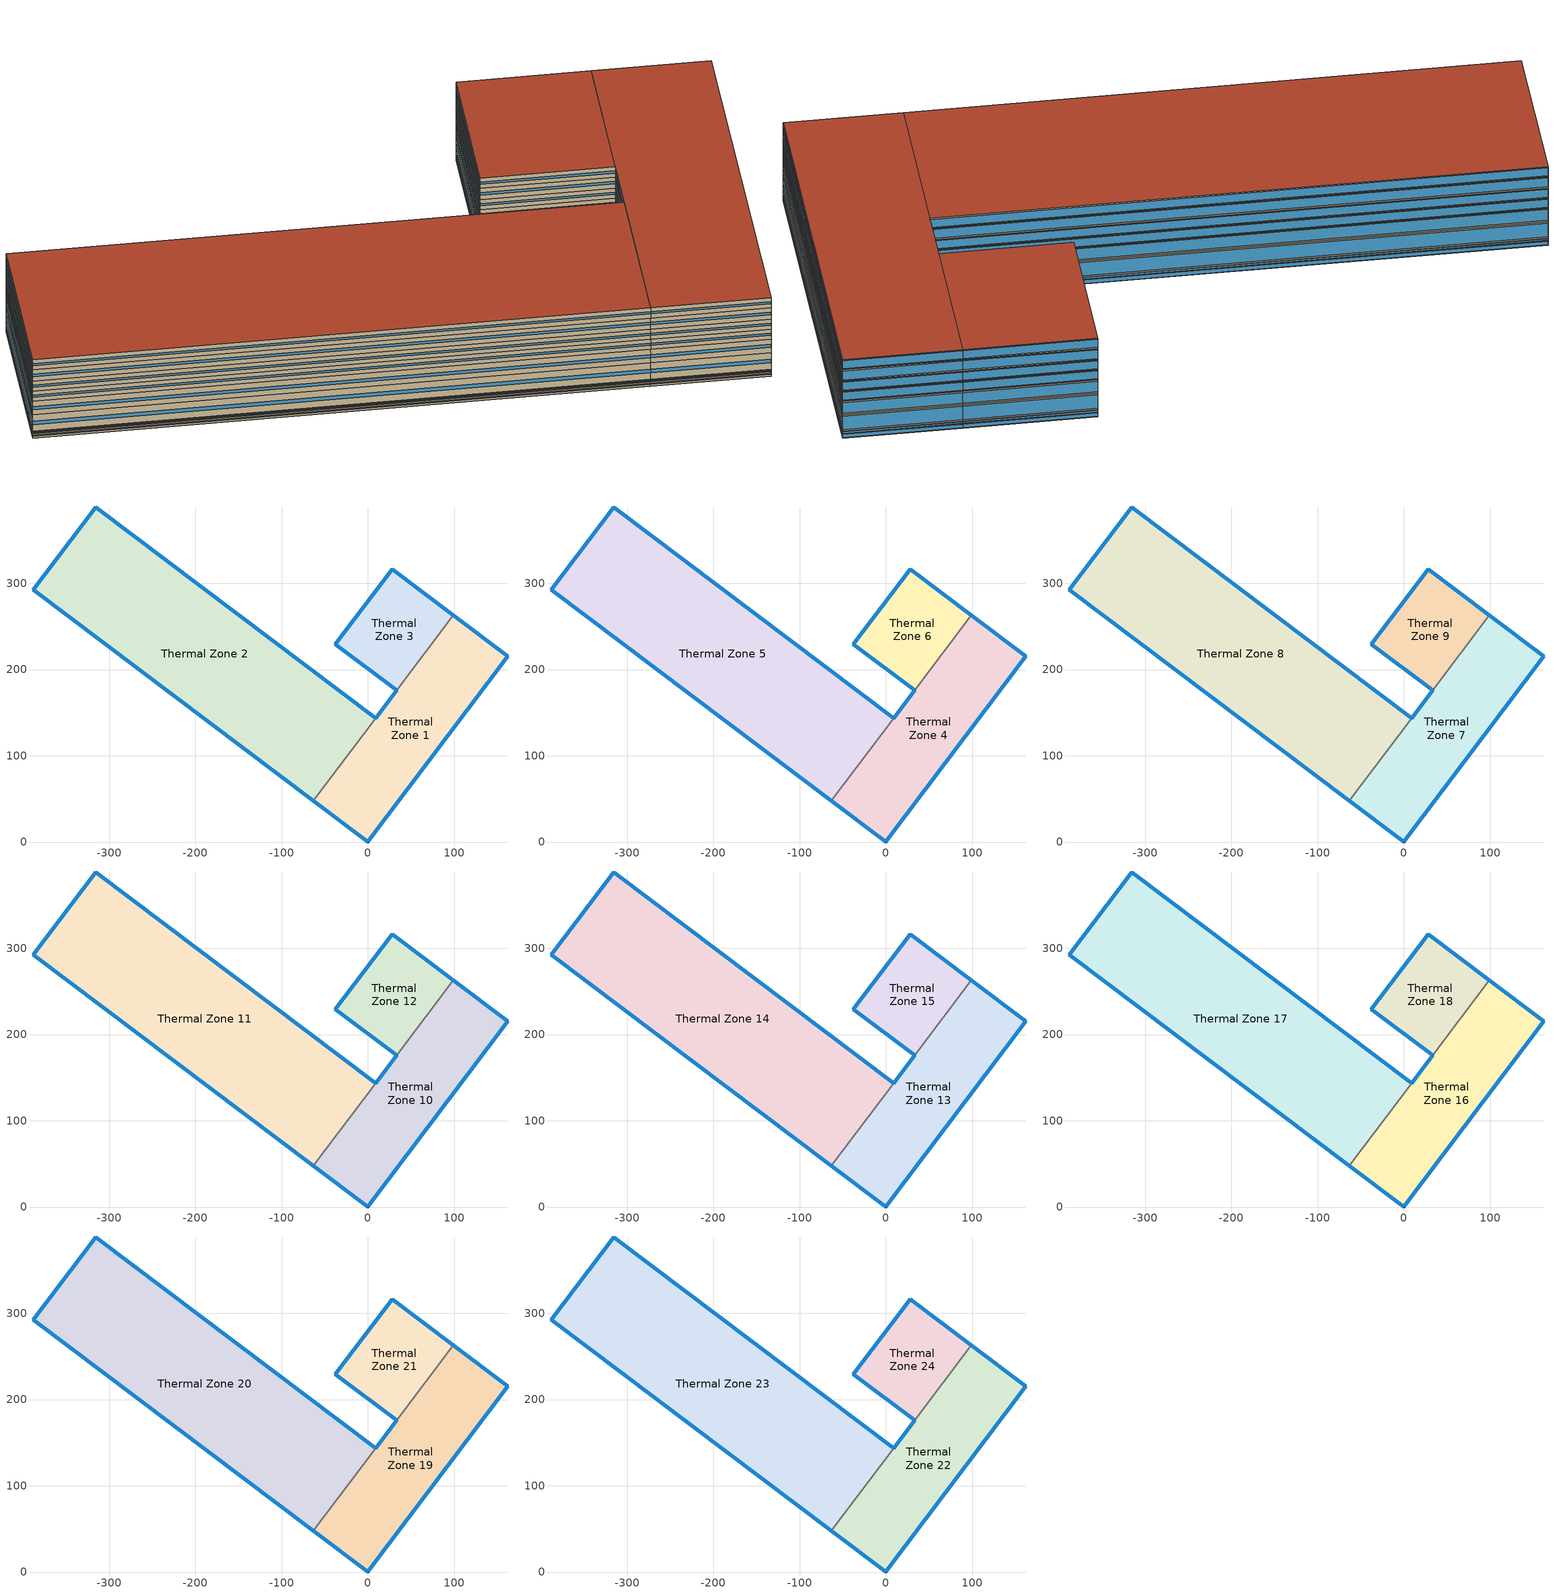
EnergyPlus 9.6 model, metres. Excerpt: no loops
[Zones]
Thermal Zone 1
 floor ground (ExtSlabCarpet): 0,0 162.2,215.24 98.94,262.91 -63.26,47.67 z0
 wall outside (Ext Wall): -63.26,47.67 0,0 162.2,215.24 98.94,262.91 / 33.3,175.81 9.14,143.75 z0:3.53
 wall to Thermal Zone 2 (Interior Wall): 9.14,143.75 -63.26,47.67 z0:3.53
 wall to Thermal Zone 3 (Interior Wall): 98.94,262.91 33.3,175.81 z0:3.53
 window (Ext Window): 162.19,215.25 98.94,262.9 z0.35:3.18; 33.3,175.8 9.15,143.76 z1.31:2.22; 0.01,0.01 162.19,215.23 z1.39:2.14; -63.25,47.66 -0.01,0.01 z1.38:2.15
Thermal Zone 2
 floor ground (ExtSlabCarpet): -63.26,47.67 9.14,143.75 -315.64,388.5 -388.05,292.42 z0
 wall outside (Ext Wall): 9.14,143.75 -315.64,388.5 -388.05,292.42 -63.26,47.67 z0:3.53
 window (Ext Window): 9.14,143.76 -315.64,388.49 z0.35:3.18; -315.65,388.49 -388.04,292.42 z1.31:2.22; -388.04,292.41 -63.27,47.68 z1.38:2.15
Thermal Zone 3
 floor ground (ExtSlabCarpet): 33.3,175.81 98.94,262.91 28.02,316.35 -37.61,229.25 z0
 wall outside (Ext Wall): 98.94,262.91 28.02,316.35 -37.61,229.25 33.3,175.81 z0:3.53
 window (Ext Window): 98.93,262.92 28.03,316.34 z0.35:3.18; 28.02,316.34 -37.6,229.25 z1.31:2.22; -37.6,229.24 33.29,175.82 z1.38:2.15
Thermal Zone 4
 floor to Thermal Zone 1 (Interior Floor): 0,0 162.2,215.24 98.94,262.91 -63.26,47.67 z3.53
 wall outside (Ext Wall): -63.26,47.67 0,0 162.2,215.24 98.94,262.91 / 33.3,175.81 9.14,143.75 z3.53:5.37
 wall to Thermal Zone 5 (Interior Wall): 9.14,143.75 -63.26,47.67 z3.53:5.37
 wall to Thermal Zone 6 (Interior Wall): 98.94,262.91 33.3,175.81 z3.53:5.37
 window (Ext Window): 162.19,215.25 98.94,262.9 z3.71:5.19; 33.3,175.8 9.15,143.76 z4.21:4.69; 0.01,0.01 162.19,215.23 z4.26:4.64; -63.25,47.66 -0.01,0.01 z4.25:4.65
Thermal Zone 5
 floor to Thermal Zone 2 (Interior Floor): -63.26,47.67 9.14,143.75 -315.64,388.5 -388.05,292.42 z3.53
 wall outside (Ext Wall): 9.14,143.75 -315.64,388.5 -388.05,292.42 -63.26,47.67 z3.53:5.37
 window (Ext Window): 9.14,143.76 -315.64,388.49 z3.71:5.19; -315.65,388.49 -388.04,292.42 z4.21:4.69; -388.04,292.41 -63.27,47.68 z4.25:4.65
Thermal Zone 6
 floor to Thermal Zone 3 (Interior Floor): 33.3,175.81 98.94,262.91 28.02,316.35 -37.61,229.25 z3.53
 wall outside (Ext Wall): 98.94,262.91 28.02,316.35 -37.61,229.25 33.3,175.81 z3.53:5.37
 window (Ext Window): 98.93,262.92 28.03,316.34 z3.71:5.19; 28.02,316.34 -37.6,229.25 z4.21:4.69; -37.6,229.24 33.29,175.82 z4.25:4.65
Thermal Zone 7
 floor to Thermal Zone 4 (Interior Floor): 0,0 162.2,215.24 98.94,262.91 -63.26,47.67 z5.37
 wall outside (Ext Wall): -63.26,47.67 0,0 162.2,215.24 98.94,262.91 / 33.3,175.81 9.14,143.75 z5.37:18.66
 wall to Thermal Zone 8 (Interior Wall): 9.14,143.75 -63.26,47.67 z5.37:18.66
 wall to Thermal Zone 9 (Interior Wall): 98.94,262.91 33.3,175.81 z5.37:18.66
 window (Ext Window): 162.19,215.25 98.94,262.9 z6.7:17.33; 33.3,175.8 9.15,143.76 z10.29:13.74; 0.01,0.01 162.19,215.23 z10.62:13.41; -63.25,47.66 -0.01,0.01 z10.55:13.48
Thermal Zone 8
 floor to Thermal Zone 5 (Interior Floor): -63.26,47.67 9.14,143.75 -315.64,388.5 -388.05,292.42 z5.37
 wall outside (Ext Wall): 9.14,143.75 -315.64,388.5 -388.05,292.42 -63.26,47.67 z5.37:18.66
 window (Ext Window): 9.14,143.76 -315.64,388.49 z6.7:17.33; -315.65,388.49 -388.04,292.42 z10.29:13.74; -388.04,292.41 -63.27,47.68 z10.55:13.48
Thermal Zone 9
 floor to Thermal Zone 6 (Interior Floor): 33.3,175.81 98.94,262.91 28.02,316.35 -37.61,229.25 z5.37
 wall outside (Ext Wall): 98.94,262.91 28.02,316.35 -37.61,229.25 33.3,175.81 z5.37:18.66
 window (Ext Window): 98.93,262.92 28.03,316.34 z6.7:17.33; 28.02,316.34 -37.6,229.25 z10.29:13.74; -37.6,229.24 33.29,175.82 z10.55:13.48
Thermal Zone 10
 floor to Thermal Zone 7 (Interior Floor): 0,0 162.2,215.24 98.94,262.91 -63.26,47.67 z18.66
 wall outside (Ext Wall): -63.26,47.67 0,0 162.2,215.24 98.94,262.91 / 33.3,175.81 9.14,143.75 z18.66:29.42
 wall to Thermal Zone 11 (Interior Wall): 9.14,143.75 -63.26,47.67 z18.66:29.42
 wall to Thermal Zone 12 (Interior Wall): 98.94,262.91 33.3,175.81 z18.66:29.42
 window (Ext Window): 162.19,215.25 98.94,262.9 z19.74:28.34; 33.3,175.8 9.15,143.76 z22.64:25.44; 0.01,0.01 162.19,215.23 z22.91:25.17; -63.25,47.66 -0.01,0.01 z22.86:25.22
Thermal Zone 11
 floor to Thermal Zone 8 (Interior Floor): -63.26,47.67 9.14,143.75 -315.64,388.5 -388.05,292.42 z18.66
 wall outside (Ext Wall): 9.14,143.75 -315.64,388.5 -388.05,292.42 -63.26,47.67 z18.66:29.42
 window (Ext Window): 9.14,143.76 -315.64,388.49 z19.74:28.34; -315.65,388.49 -388.04,292.42 z22.64:25.44; -388.04,292.41 -63.27,47.68 z22.86:25.22
Thermal Zone 12
 floor to Thermal Zone 9 (Interior Floor): 33.3,175.81 98.94,262.91 28.02,316.35 -37.61,229.25 z18.66
 wall outside (Ext Wall): 98.94,262.91 28.02,316.35 -37.61,229.25 33.3,175.81 z18.66:29.42
 window (Ext Window): 98.93,262.92 28.03,316.34 z19.74:28.34; 28.02,316.34 -37.6,229.25 z22.64:25.44; -37.6,229.24 33.29,175.82 z22.86:25.22
Thermal Zone 13
 floor to Thermal Zone 10 (Interior Floor): 0,0 162.2,215.24 98.94,262.91 -63.26,47.67 z29.42
 wall outside (Ext Wall): -63.26,47.67 0,0 162.2,215.24 98.94,262.91 / 33.3,175.81 9.14,143.75 z29.42:37.34
 wall to Thermal Zone 14 (Interior Wall): 9.14,143.75 -63.26,47.67 z29.42:37.34
 wall to Thermal Zone 15 (Interior Wall): 98.94,262.91 33.3,175.81 z29.42:37.34
 window (Ext Window): 162.19,215.25 98.94,262.9 z30.21:36.55; 33.3,175.8 9.15,143.76 z32.35:34.41; 0.01,0.01 162.19,215.23 z32.55:34.21; -63.25,47.66 -0.01,0.01 z32.51:34.25
Thermal Zone 14
 floor to Thermal Zone 11 (Interior Floor): -63.26,47.67 9.14,143.75 -315.64,388.5 -388.05,292.42 z29.42
 wall outside (Ext Wall): 9.14,143.75 -315.64,388.5 -388.05,292.42 -63.26,47.67 z29.42:37.34
 window (Ext Window): 9.14,143.76 -315.64,388.49 z30.21:36.55; -315.65,388.49 -388.04,292.42 z32.35:34.41; -388.04,292.41 -63.27,47.68 z32.51:34.25
Thermal Zone 15
 floor to Thermal Zone 12 (Interior Floor): 33.3,175.81 98.94,262.91 28.02,316.35 -37.61,229.25 z29.42
 wall outside (Ext Wall): 98.94,262.91 28.02,316.35 -37.61,229.25 33.3,175.81 z29.42:37.34
 window (Ext Window): 98.93,262.92 28.03,316.34 z30.21:36.55; 28.02,316.34 -37.6,229.25 z32.35:34.41; -37.6,229.24 33.29,175.82 z32.51:34.25
Thermal Zone 16
 floor to Thermal Zone 13 (Interior Floor): 0,0 162.2,215.24 98.94,262.91 -63.26,47.67 z37.34
 wall outside (Ext Wall): -63.26,47.67 0,0 162.2,215.24 98.94,262.91 / 33.3,175.81 9.14,143.75 z37.34:45.44
 wall to Thermal Zone 17 (Interior Wall): 9.14,143.75 -63.26,47.67 z37.34:45.44
 wall to Thermal Zone 18 (Interior Wall): 98.94,262.91 33.3,175.81 z37.34:45.44
 window (Ext Window): 162.19,215.25 98.94,262.9 z38.15:44.63; 33.3,175.8 9.15,143.76 z40.34:42.44; 0.01,0.01 162.19,215.23 z40.54:42.24; -63.25,47.66 -0.01,0.01 z40.5:42.28
Thermal Zone 17
 floor to Thermal Zone 14 (Interior Floor): -63.26,47.67 9.14,143.75 -315.64,388.5 -388.05,292.42 z37.34
 wall outside (Ext Wall): 9.14,143.75 -315.64,388.5 -388.05,292.42 -63.26,47.67 z37.34:45.44
 window (Ext Window): 9.14,143.76 -315.64,388.49 z38.15:44.63; -315.65,388.49 -388.04,292.42 z40.34:42.44; -388.04,292.41 -63.27,47.68 z40.5:42.28
Thermal Zone 18
 floor to Thermal Zone 15 (Interior Floor): 33.3,175.81 98.94,262.91 28.02,316.35 -37.61,229.25 z37.34
 wall outside (Ext Wall): 98.94,262.91 28.02,316.35 -37.61,229.25 33.3,175.81 z37.34:45.44
 window (Ext Window): 98.93,262.92 28.03,316.34 z38.15:44.63; 28.02,316.34 -37.6,229.25 z40.34:42.44; -37.6,229.24 33.29,175.82 z40.5:42.28
Thermal Zone 19
 floor to Thermal Zone 16 (Interior Floor): 0,0 162.2,215.24 98.94,262.91 -63.26,47.67 z45.44
 wall outside (Ext Wall): -63.26,47.67 0,0 162.2,215.24 98.94,262.91 / 33.3,175.81 9.14,143.75 z45.44:54.4
 wall to Thermal Zone 20 (Interior Wall): 9.14,143.75 -63.26,47.67 z45.44:54.4
 wall to Thermal Zone 21 (Interior Wall): 98.94,262.91 33.3,175.81 z45.44:54.4
 window (Ext Window): 162.19,215.25 98.94,262.9 z46.34:53.5; 33.3,175.8 9.15,143.76 z48.76:51.08; 0.01,0.01 162.19,215.23 z48.98:50.86; -63.25,47.66 -0.01,0.01 z48.93:50.91
Thermal Zone 20
 floor to Thermal Zone 17 (Interior Floor): -63.26,47.67 9.14,143.75 -315.64,388.5 -388.05,292.42 z45.44
 wall outside (Ext Wall): 9.14,143.75 -315.64,388.5 -388.05,292.42 -63.26,47.67 z45.44:54.4
 window (Ext Window): 9.14,143.76 -315.64,388.49 z46.34:53.5; -315.65,388.49 -388.04,292.42 z48.76:51.08; -388.04,292.41 -63.27,47.68 z48.93:50.91
Thermal Zone 21
 floor to Thermal Zone 18 (Interior Floor): 33.3,175.81 98.94,262.91 28.02,316.35 -37.61,229.25 z45.44
 wall outside (Ext Wall): 98.94,262.91 28.02,316.35 -37.61,229.25 33.3,175.81 z45.44:54.4
 window (Ext Window): 98.93,262.92 28.03,316.34 z46.34:53.5; 28.02,316.34 -37.6,229.25 z48.76:51.08; -37.6,229.24 33.29,175.82 z48.93:50.91
Thermal Zone 22
 floor to Thermal Zone 19 (Interior Floor): 0,0 162.2,215.24 98.94,262.91 -63.26,47.67 z54.4
 wall outside (Ext Wall): -63.26,47.67 0,0 162.2,215.24 98.94,262.91 / 33.3,175.81 9.14,143.75 z54.4:62.63
 wall to Thermal Zone 23 (Interior Wall): 9.14,143.75 -63.26,47.67 z54.4:62.63
 wall to Thermal Zone 24 (Interior Wall): 98.94,262.91 33.3,175.81 z54.4:62.63
 window (Ext Window): 162.19,215.25 98.94,262.9 z55.22:61.81; 33.3,175.8 9.15,143.76 z57.45:59.58; 0.01,0.01 162.19,215.23 z57.65:59.38; -63.25,47.66 -0.01,0.01 z57.61:59.42
 roof outside (Ext Roof): 0,0 162.2,215.24 98.94,262.91 -63.26,47.67 z62.63
Thermal Zone 23
 floor to Thermal Zone 20 (Interior Floor): -63.26,47.67 9.14,143.75 -315.64,388.5 -388.05,292.42 z54.4
 wall outside (Ext Wall): 9.14,143.75 -315.64,388.5 -388.05,292.42 -63.26,47.67 z54.4:62.63
 window (Ext Window): 9.14,143.76 -315.64,388.49 z55.22:61.81; -315.65,388.49 -388.04,292.42 z57.45:59.58; -388.04,292.41 -63.27,47.68 z57.61:59.42
 roof outside (Ext Roof): -63.26,47.67 9.14,143.75 -315.64,388.5 -388.05,292.42 z62.63
Thermal Zone 24
 floor to Thermal Zone 21 (Interior Floor): 33.3,175.81 98.94,262.91 28.02,316.35 -37.61,229.25 z54.4
 wall outside (Ext Wall): 98.94,262.91 28.02,316.35 -37.61,229.25 33.3,175.81 z54.4:62.63
 window (Ext Window): 98.93,262.92 28.03,316.34 z55.22:61.81; 28.02,316.34 -37.6,229.25 z57.45:59.58; -37.6,229.24 33.29,175.82 z57.61:59.42
 roof outside (Ext Roof): 33.3,175.81 98.94,262.91 28.02,316.35 -37.61,229.25 z62.63
[Building]
Building 1: North Axis {deg}=-0
[Site:Location]
Washington Dc Dulles IntL Ar: Latitude {deg}=38.98; Longitude {deg}=-77.47; Time Zone {hr}=-5; Elevation {m}=82
[SizingPeriod:DesignDay] Day of Month=21; Dry-Bulb Temperature Range Modifier Type=DefaultMultipliers; Barometric Pressure {Pa}=86790; Rain Indicator=No; Snow Indicator=No; Daylight Saving Time Indicator=No; Begin Environment Reset Mode=FullResetAtBeginEnvironment
Name | Month | Day Type | Maximum Dry-Bulb Temperature {C} | Daily Dry-Bulb Temperature Range {deltaC} | Humidity Condition Type | Wetbulb or DewPoint at Maximum Dry-Bulb {C} | Wind Speed {m/s} | Wind Direction {deg} | Solar Model Indicator | ASHRAE Clear Sky Optical Depth for Beam Irradiance (taub) | ASHRAE Clear Sky Optical Depth for Diffuse Irradiance (taud) | Enthalpy at Maximum Dry-Bulb {J/kg} | Sky Clearness
SALT-LAKE-CITY-IAP Ann Clg .4% Condns DB=>MWB | 7 | SummerDesignDay | 36.5 | 14.4 | Wetbulb | 17.1 | 5 | 340 | ASHRAETau | 0.339 | 2.366
SALT-LAKE-CITY-IAP Ann Clg .4% Condns DP=>MDB | 7 | SummerDesignDay | 22.5 | 14.4 | Dewpoint | 15.6 | 5 | 340 | ASHRAETau | 0.339 | 2.366
SALT-LAKE-CITY-IAP Ann Clg .4% Condns Enth=>MDB | 7 | SummerDesignDay | 30.8 | 14.4 | Enthalpy |  | 5 | 340 | ASHRAETau | 0.339 | 2.366 | 59300
SALT-LAKE-CITY-IAP Ann Clg .4% Condns WB=>MDB | 7 | SummerDesignDay | 31.2 | 14.4 | Wetbulb | 19 | 5 | 340 | ASHRAETau | 0.339 | 2.366
SALT-LAKE-CITY-IAP Ann Htg 99.6% Condns DB | 1 | WinterDesignDay | -12.4 | 0 | Wetbulb | -12.4 | 2.6 | 140 | ASHRAEClearSky |  |  |  | 0
SALT-LAKE-CITY-IAP Ann Htg Wind 99.6% Condns WS=>MCDB | 1 | WinterDesignDay | 6.8 | 0 | Wetbulb | 6.8 | 12.4 | 140 | ASHRAEClearSky |  |  |  | 0
SALT-LAKE-CITY-IAP Ann Hum_n 99.6% Condns DP=>MCDB | 1 | WinterDesignDay | -10.7 | 0 | Dewpoint | -16.2 | 2.6 | 140 | ASHRAEClearSky |  |  |  | 0
[Material] Thermal Absorptance=0.9
Name | Roughness | Thickness m | Conductivity W/m-K | Density kg/m3 | Specific Heat J/kg-K | Solar Absorptance | Visible Absorptance
wall concrete | MediumRough | 0.398 | 0.5 | 2243 | 837 | 0.65 | 0.65
roof concrete | MediumRough | 0.401 | 0.5 | 2243 | 837 | 0.65 | 0.65
Wall Insulation [37] | MediumRough | 0.0681 | 0.0432 | 91 | 837 | 0.5 | 0.5
Roof Insulation [25] | MediumRough | 0.263 | 0.049 | 265 | 836.8 | 0.7 | 0.7
F16 Acoustic tile | MediumSmooth | 0.0191 | 0.06 | 368 | 590 | 0.3 | 0.3
M11 100mm lightweight concrete | MediumRough | 0.1016 | 0.53 | 1280 | 840 | 0.5 | 0.5
MAT-CC05 4 HW CONCRETE | Rough | 0.1016 | 1.311 | 2240 | 836.8 | 0.85 | 0.85
G01a 19mm gypsum board | MediumSmooth | 0.019 | 0.16 | 800 | 1090 | 0.4 | 0.4
[Material:AirGap]
Name | Thermal Resistance m2-K/W
F04 Wall air space resistance | 0.15
F05 Ceiling air space resistance | 0.18
[Material:NoMass]
CP02 CARPET PAD: Roughness=Smooth; Thermal Resistance m2-K/W=0.1; Thermal Absorptance=0.9; Solar Absorptance=0.8; Visible Absorptance=0.8
[WindowMaterial:SimpleGlazingSystem]
Window Material Simple Glazing System: U-Factor W/m2-K=1.51; Solar Heat Gain Coefficient=0.25
[Construction]
Ext Roof: roof concrete, Roof Insulation [25]
Ext Wall: wall concrete, Wall Insulation [37]
Ext Window: Window Material Simple Glazing System
ExtSlabCarpet: MAT-CC05 4 HW CONCRETE, CP02 CARPET PAD
Interior Floor: F16 Acoustic tile, F05 Ceiling air space resistance, M11 100mm lightweight concrete
Interior Wall: G01a 19mm gypsum board, F04 Wall air space resistance, G01a 19mm gypsum board
[Zone]
Thermal Zone 1; Thermal Zone 2; Thermal Zone 3: 307, 0, 0, 0, , 1, , , , , , Yes
Thermal Zone 4; Thermal Zone 5; Thermal Zone 6: 307, 0, 0, 3.53, , 1, , , , , , Yes
Thermal Zone 7; Thermal Zone 8; Thermal Zone 9: 307, 0, 0, 5.37, , 1, , , , , , Yes
Thermal Zone 10; Thermal Zone 11; Thermal Zone 12: 307, 0, 0, 18.66, , 1, , , , , , Yes
Thermal Zone 13; Thermal Zone 14; Thermal Zone 15: 307, 0, 0, 29.42, , 1, , , , , , Yes
Thermal Zone 16; Thermal Zone 17; Thermal Zone 18: 307, 0, 0, 37.34, , 1, , , , , , Yes
Thermal Zone 19; Thermal Zone 20; Thermal Zone 21: 307, 0, 0, 45.44, , 1, , , , , , Yes
Thermal Zone 22; Thermal Zone 23; Thermal Zone 24: 307, 0, 0, 54.4, , 1, , , , , , Yes
[AvailabilityManager:Scheduled] Schedule=Always On Discrete
Packaged Rooftop Air Conditioner 1 Availability Manager; Air Loop HVAC Outdoor Air System 1 Availability Manager; Packaged Rooftop Air Conditioner 2 Availability Manager; Air Loop HVAC Outdoor Air System 2 Availability Manager; Packaged Rooftop Air Conditioner 3 Availability Manager; Air Loop HVAC Outdoor Air System 3 Availability Manager; Packaged Rooftop Air Conditioner 4 Availability Manager; Air Loop HVAC Outdoor Air System 4 Availability Manager
[Schedule:Constant]
Always On Discrete: Hourly Value=1
